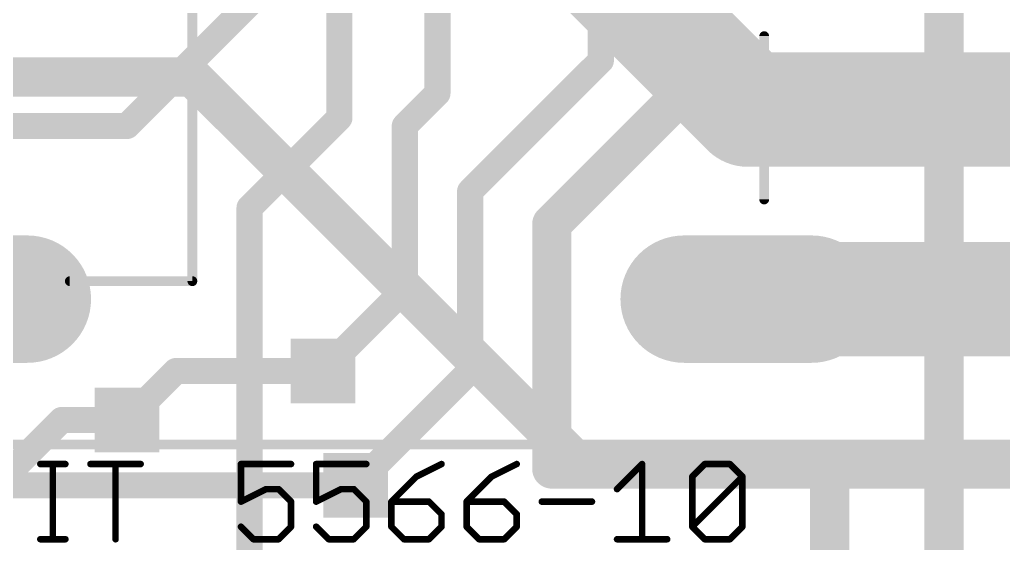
# Model space of a CAD drawing. Extents: x 0 to 107, y 0 to 139.
# Drawn here: x 50.66 to 65.95, y 48.63 to 56.77 of the extents above; entities that cross this region are included whole.
import ezdxf

# ---------------------------------------------------------------- set-up
doc = ezdxf.new("R2010")
doc.units = 0
for name, color, linetype in [('1', 14, 'CONTINUOUS'), ('16', 174, 'CONTINUOUS'), ('17', 94, 'CONTINUOUS'), ('18', 94, 'CONTINUOUS'), ('21', 250, 'CONTINUOUS'), ('27', 250, 'CONTINUOUS')]:
    doc.layers.add(name, color=color, linetype=linetype)

# ---------------------------------------------------------------- blocks, each defined once
blk = doc.blocks.new('LONGP100')
at = {"const_width": 1}
blk.add_lwpolyline([(-0.5, 0), (0.5, 0)], dxfattribs=at)
at = {"const_width": 0.5}
for points in [[(-0.5, 0.25, 1), (-0.5, -0.25)], [(0.5, -0.25, 1), (0.5, 0.25)]]:
    blk.add_lwpolyline(points, format="xyb", dxfattribs=at)
blk = doc.blocks.new('SQUAREV')
blk.add_solid([(-0.5, -0.5), (0.5, -0.5), (-0.5, 0.5), (0.5, 0.5)])

msp = doc.modelspace()

# ---------------------------------------------------------------- linework, layer by layer
at = {"layer": '1'}
for points, const_width in [([(55.626, 55.245), (55.626, 70.104)], 0.4064), ([(57.15, 60.706), (57.15, 55.626)], 0.4064), ([(59.69, 60.198), (59.69, 56.134)], 0.4064), ([(60.96, 58.674), (60.96, 55.626)], 0.6096), ([(65.024, 42.926), (65.024, 57.404)], 0.6096), ([(54.61, 57.404), (52.324, 55.118)], 0.4064), ([(59.69, 56.134), (57.658, 54.102)], 0.4064), ([(57.15, 55.626), (56.642, 55.118)], 0.4064), ([(60.96, 55.626), (58.928, 53.594)], 0.6096), ([(54.229, 53.848), (55.626, 55.245)], 0.4064), ([(52.324, 55.118), (46.228, 55.118)], 0.4064), ([(56.642, 55.118), (56.642, 52.578)], 0.4064), ([(57.658, 54.102), (57.658, 51.308)], 0.4064), ([(54.229, 38.1), (54.229, 53.848)], 0.4064), ([(58.928, 53.594), (58.928, 49.784)], 0.6096), ([(56.642, 52.578), (55.372, 51.308)], 0.4064), ([(57.658, 51.308), (55.88, 49.53)], 0.4064), ([(51.308, 50.546), (48.768, 48.006)], 0.4064), ([(52.324, 50.546), (51.308, 50.546)], 0.4064), ([(58.928, 49.784), (63.246, 49.784)], 0.6096), ([(63.246, 45.466), (63.246, 49.784)], 0.6096)]:
    msp.add_lwpolyline(points, dxfattribs=dict(at, const_width=const_width))
for points, const_width in [([(59.7618, 56.0622, 1), (59.6182, 56.2058)], 0.2032), ([(59.5884, 56.134, 1), (59.7916, 56.134)], 0.2032), ([(57.2218, 55.5542, 1), (57.0782, 55.6978)], 0.2032), ([(61.0678, 55.5182, 1), (60.8522, 55.7338)], 0.3048), ([(57.0484, 55.626, 1), (57.2516, 55.626)], 0.2032), ([(60.8076, 55.626, 1), (61.1124, 55.626)], 0.3048), ([(55.6978, 55.1732, 1), (55.5542, 55.3168)], 0.2032), ([(52.2522, 55.1898, 1), (52.3958, 55.0462)], 0.2032), ([(52.324, 55.0164, 1), (52.324, 55.2196)], 0.2032), ([(55.5244, 55.245, 1), (55.7276, 55.245)], 0.2032), ([(56.7436, 55.118, 1), (56.5404, 55.118)], 0.2032), ([(56.5702, 55.1898, 1), (56.7138, 55.0462)], 0.2032), ([(57.7596, 54.102, 1), (57.5564, 54.102)], 0.2032), ([(57.5862, 54.1738, 1), (57.7298, 54.0302)], 0.2032), ([(54.3306, 53.848, 1), (54.1274, 53.848)], 0.2032), ([(54.1572, 53.9198, 1), (54.3008, 53.7762)], 0.2032), ([(58.8202, 53.7018, 1), (59.0358, 53.4862)], 0.3048), ([(59.0804, 53.594, 1), (58.7756, 53.594)], 0.3048), ([(56.7138, 52.5062, 1), (56.5702, 52.6498)], 0.2032), ([(56.5404, 52.578, 1), (56.7436, 52.578)], 0.2032), ([(55.3002, 51.3798, 1), (55.4438, 51.2362)], 0.2032), ([(57.5564, 51.308, 1), (57.7596, 51.308)], 0.2032), ([(57.7298, 51.2362, 1), (57.5862, 51.3798)], 0.2032), ([(51.308, 50.6476, 1), (51.308, 50.4444)], 0.2032), ([(51.3798, 50.4742, 1), (51.2362, 50.6178)], 0.2032), ([(52.324, 50.4444, 1), (52.324, 50.6476)], 0.2032), ([(58.928, 49.9364, 1), (58.928, 49.6316)], 0.3048), ([(63.3984, 49.784, 1), (63.0936, 49.784)], 0.3048), ([(63.246, 49.6316, 1), (63.246, 49.9364)], 0.3048), ([(58.7756, 49.784, 1), (59.0804, 49.784)], 0.3048), ([(55.8082, 49.6018, 1), (55.9518, 49.4582)], 0.2032)]:
    msp.add_lwpolyline(points, format="xyb", dxfattribs=dict(at, const_width=const_width))
at = {"layer": '16'}
for points, const_width in [([(58.928, 58.42), (61.976, 55.372)], 1.778), ([(43.688, 55.88), (53.34, 55.88)], 0.6096), ([(53.34, 55.88), (59.436, 49.784)], 0.6096), ([(61.976, 55.372), (94.532, 55.372)], 1.778), ([(68.5292, 52.4256), (61.976, 52.4256)], 1.778), ([(53.086, 51.308), (52.324, 50.546)], 0.4064), ([(55.372, 51.308), (53.086, 51.308)], 0.4064), ([(59.436, 49.784), (68.834, 49.784)], 0.6096), ([(48.26, 49.53), (55.88, 49.53)], 0.4064)]:
    msp.add_lwpolyline(points, dxfattribs=dict(at, const_width=const_width))
for points, const_width in [([(53.4478, 55.9878, 1), (53.2322, 55.7722)], 0.3048), ([(53.34, 55.7276, 1), (53.34, 56.0324)], 0.3048), ([(61.976, 55.8165, 1), (61.976, 54.9275)], 0.889), ([(61.6617, 55.0577, 1), (62.2903, 55.6863)], 0.889), ([(61.976, 52.8701, 1), (61.976, 51.9811)], 0.889), ([(53.086, 51.4096, 1), (53.086, 51.2064)], 0.2032), ([(53.1578, 51.2362, 1), (53.0142, 51.3798)], 0.2032), ([(55.372, 51.2064, 1), (55.372, 51.4096)], 0.2032), ([(52.2522, 50.6178, 1), (52.3958, 50.4742)], 0.2032), ([(59.436, 49.9364, 1), (59.436, 49.6316)], 0.3048), ([(59.3282, 49.6762, 1), (59.5438, 49.8918)], 0.3048), ([(55.88, 49.4284, 1), (55.88, 49.6316)], 0.2032)]:
    msp.add_lwpolyline(points, format="xyb", dxfattribs=dict(at, const_width=const_width))
at = {"layer": '21', "const_width": 0.1524}
for points in [[(53.34, 52.705), (53.34, 57.15)], [(62.23, 56.515), (62.23, 53.975)], [(53.34, 52.705), (51.435, 52.705)], [(45.593, 50.165), (66.167, 50.165)]]:
    msp.add_lwpolyline(points, dxfattribs=at)
at = {"layer": '21', "const_width": 0.0762}
for points in [[(62.2681, 56.515, 1), (62.1919, 56.515)], [(62.1919, 53.975, 1), (62.2681, 53.975)], [(51.435, 52.7431, 1), (51.435, 52.6669)], [(53.34, 52.6669, 1), (53.34, 52.7431)], [(53.3019, 52.705, 1), (53.3781, 52.705)]]:
    msp.add_lwpolyline(points, format="xyb", dxfattribs=at)
at = {"layer": '27', "const_width": 0.1016}
for points in [[(50.9766, 49.8612), (51.3664, 49.8612)], [(51.1715, 48.6918), (51.1715, 49.8612)], [(51.7562, 49.8612), (52.5358, 49.8612)], [(52.146, 48.6918), (52.146, 49.8612)], [(54.8746, 49.8612), (54.095, 49.8612)], [(54.095, 49.8612), (54.095, 49.2765)], [(56.044, 49.8612), (55.2644, 49.8612)], [(55.2644, 49.8612), (55.2644, 49.2765)], [(57.2134, 49.8612), (56.8236, 49.6663)], [(58.3828, 49.8612), (57.993, 49.6663)], [(59.942, 49.4714), (60.3318, 49.8612)], [(60.3318, 49.8612), (60.3318, 48.6918)], [(61.1114, 49.6663), (61.3063, 49.8612)], [(61.3063, 49.8612), (61.6961, 49.8612)], [(61.6961, 49.8612), (61.891, 49.6663)], [(56.8236, 49.6663), (56.4338, 49.2765)], [(57.993, 49.6663), (57.6032, 49.2765)], [(61.1114, 48.8867), (61.1114, 49.6663)], [(61.1114, 48.8867), (61.891, 49.6663)], [(61.891, 49.6663), (61.891, 48.8867)], [(54.095, 49.2765), (54.4848, 49.4714)], [(54.4848, 49.4714), (54.6797, 49.4714)], [(54.6797, 49.4714), (54.8746, 49.2765)], [(55.2644, 49.2765), (55.6542, 49.4714)], [(55.6542, 49.4714), (55.8491, 49.4714)], [(55.8491, 49.4714), (56.044, 49.2765)], [(54.8746, 49.2765), (54.8746, 48.8867)], [(56.044, 49.2765), (56.044, 48.8867)], [(56.4338, 49.2765), (56.4338, 48.8867)], [(57.0185, 49.2765), (56.4338, 49.2765)], [(57.2134, 49.0816), (57.0185, 49.2765)], [(57.6032, 49.2765), (57.6032, 48.8867)], [(58.1879, 49.2765), (57.6032, 49.2765)], [(58.3828, 49.0816), (58.1879, 49.2765)], [(58.7726, 49.2765), (59.5522, 49.2765)], [(57.2134, 48.8867), (57.2134, 49.0816)], [(58.3828, 48.8867), (58.3828, 49.0816)], [(54.2899, 48.6918), (54.095, 48.8867)], [(54.8746, 48.8867), (54.6797, 48.6918)], [(55.4593, 48.6918), (55.2644, 48.8867)], [(56.044, 48.8867), (55.8491, 48.6918)], [(56.4338, 48.8867), (56.6287, 48.6918)], [(57.0185, 48.6918), (57.2134, 48.8867)], [(57.6032, 48.8867), (57.7981, 48.6918)], [(58.1879, 48.6918), (58.3828, 48.8867)], [(61.3063, 48.6918), (61.1114, 48.8867)], [(61.891, 48.8867), (61.6961, 48.6918)], [(50.9766, 48.6918), (51.3664, 48.6918)], [(54.6797, 48.6918), (54.2899, 48.6918)], [(55.8491, 48.6918), (55.4593, 48.6918)], [(56.6287, 48.6918), (57.0185, 48.6918)], [(57.7981, 48.6918), (58.1879, 48.6918)], [(59.942, 48.6918), (60.7216, 48.6918)], [(61.6961, 48.6918), (61.3063, 48.6918)]]:
    msp.add_lwpolyline(points, dxfattribs=at)
at = {"layer": '27', "const_width": 0.0508}
for points in [[(50.9766, 49.8866, 1), (50.9766, 49.8358)], [(51.1969, 49.8612, 1), (51.1461, 49.8612)], [(51.3664, 49.8358, 1), (51.3664, 49.8866)], [(51.7562, 49.8866, 1), (51.7562, 49.8358)], [(52.1714, 49.8612, 1), (52.1206, 49.8612)], [(52.5358, 49.8358, 1), (52.5358, 49.8866)], [(54.095, 49.8866, 1), (54.095, 49.8358)], [(54.1204, 49.8612, 1), (54.0696, 49.8612)], [(54.8746, 49.8358, 1), (54.8746, 49.8866)], [(55.2644, 49.8866, 1), (55.2644, 49.8358)], [(55.2898, 49.8612, 1), (55.239, 49.8612)], [(56.044, 49.8358, 1), (56.044, 49.8866)], [(57.2247, 49.8385, 1), (57.202, 49.8839)], [(58.3941, 49.8385, 1), (58.3714, 49.8839)], [(60.3572, 49.8612, 1), (60.3064, 49.8612)], [(60.3497, 49.8432, 1), (60.3138, 49.8792)], [(61.3063, 49.8866, 1), (61.3063, 49.8358)], [(61.3242, 49.8432, 1), (61.2883, 49.8792)], [(61.714, 49.8792, 1), (61.6781, 49.8432)], [(61.6961, 49.8358, 1), (61.6961, 49.8866)], [(56.8122, 49.689, 1), (56.8349, 49.6436)], [(56.8415, 49.6483, 1), (56.8056, 49.6843)], [(57.9816, 49.689, 1), (58.0043, 49.6436)], [(58.0109, 49.6483, 1), (57.975, 49.6843)], [(61.0934, 49.6843, 1), (61.1293, 49.6483)], [(61.1368, 49.6663, 1), (61.086, 49.6663)], [(61.9164, 49.6663, 1), (61.8656, 49.6663)], [(61.9089, 49.6483, 1), (61.873, 49.6843)], [(61.873, 49.6483, 1), (61.9089, 49.6843)], [(54.4848, 49.4968, 1), (54.4848, 49.446)], [(54.4961, 49.4487, 1), (54.4734, 49.4941)], [(54.6976, 49.4894, 1), (54.6617, 49.4534)], [(54.6797, 49.446, 1), (54.6797, 49.4968)], [(55.6542, 49.4968, 1), (55.6542, 49.446)], [(55.6655, 49.4487, 1), (55.6428, 49.4941)], [(55.867, 49.4894, 1), (55.8311, 49.4534)], [(55.8491, 49.446, 1), (55.8491, 49.4968)], [(59.924, 49.4894, 1), (59.9599, 49.4534)], [(54.0836, 49.2992, 1), (54.1063, 49.2538)], [(54.0696, 49.2765, 1), (54.1204, 49.2765)], [(54.9, 49.2765, 1), (54.8492, 49.2765)], [(54.8566, 49.2585, 1), (54.8925, 49.2945)], [(55.253, 49.2992, 1), (55.2757, 49.2538)], [(55.239, 49.2765, 1), (55.2898, 49.2765)], [(56.0694, 49.2765, 1), (56.0186, 49.2765)], [(56.026, 49.2585, 1), (56.0619, 49.2945)], [(56.4158, 49.2945, 1), (56.4517, 49.2585)], [(56.4592, 49.2765, 1), (56.4084, 49.2765)], [(56.4338, 49.3019, 1), (56.4338, 49.2511)], [(57.0364, 49.2945, 1), (57.0005, 49.2585)], [(57.0185, 49.2511, 1), (57.0185, 49.3019)], [(57.5852, 49.2945, 1), (57.6211, 49.2585)], [(57.6286, 49.2765, 1), (57.5778, 49.2765)], [(57.6032, 49.3019, 1), (57.6032, 49.2511)], [(58.2058, 49.2945, 1), (58.1699, 49.2585)], [(58.1879, 49.2511, 1), (58.1879, 49.3019)], [(58.7726, 49.3019, 1), (58.7726, 49.2511)], [(59.5522, 49.2511, 1), (59.5522, 49.3019)], [(57.2388, 49.0816, 1), (57.188, 49.0816)], [(57.1954, 49.0636, 1), (57.2313, 49.0996)], [(58.4082, 49.0816, 1), (58.3574, 49.0816)], [(58.3648, 49.0636, 1), (58.4007, 49.0996)], [(54.1129, 48.9047, 1), (54.077, 48.8687)], [(54.8925, 48.8687, 1), (54.8566, 48.9047)], [(55.2823, 48.9047, 1), (55.2464, 48.8687)], [(56.0619, 48.8687, 1), (56.026, 48.9047)], [(56.4517, 48.9047, 1), (56.4158, 48.8687)], [(57.2313, 48.8687, 1), (57.1954, 48.9047)], [(57.6211, 48.9047, 1), (57.5852, 48.8687)], [(58.4007, 48.8687, 1), (58.3648, 48.9047)], [(61.1293, 48.9047, 1), (61.0934, 48.8687)], [(61.9089, 48.8687, 1), (61.873, 48.9047)], [(54.8492, 48.8867, 1), (54.9, 48.8867)], [(56.0186, 48.8867, 1), (56.0694, 48.8867)], [(56.4084, 48.8867, 1), (56.4592, 48.8867)], [(57.188, 48.8867, 1), (57.2388, 48.8867)], [(57.5778, 48.8867, 1), (57.6286, 48.8867)], [(58.3574, 48.8867, 1), (58.4082, 48.8867)], [(61.0934, 48.9047, 1), (61.1293, 48.8687)], [(61.086, 48.8867, 1), (61.1368, 48.8867)], [(61.8656, 48.8867, 1), (61.9164, 48.8867)], [(50.9766, 48.7172, 1), (50.9766, 48.6664)], [(51.1461, 48.6918, 1), (51.1969, 48.6918)], [(51.3664, 48.6664, 1), (51.3664, 48.7172)], [(52.1206, 48.6918, 1), (52.1714, 48.6918)], [(54.2899, 48.7172, 1), (54.2899, 48.6664)], [(54.2719, 48.6738, 1), (54.3078, 48.7098)], [(54.6617, 48.7098, 1), (54.6976, 48.6738)], [(54.6797, 48.6664, 1), (54.6797, 48.7172)], [(55.4593, 48.7172, 1), (55.4593, 48.6664)], [(55.4413, 48.6738, 1), (55.4772, 48.7098)], [(55.8311, 48.7098, 1), (55.867, 48.6738)], [(55.8491, 48.6664, 1), (55.8491, 48.7172)], [(56.6287, 48.7172, 1), (56.6287, 48.6664)], [(56.6107, 48.6738, 1), (56.6466, 48.7098)], [(57.0005, 48.7098, 1), (57.0364, 48.6738)], [(57.0185, 48.6664, 1), (57.0185, 48.7172)], [(57.7981, 48.7172, 1), (57.7981, 48.6664)], [(57.7801, 48.6738, 1), (57.816, 48.7098)], [(58.1699, 48.7098, 1), (58.2058, 48.6738)], [(58.1879, 48.6664, 1), (58.1879, 48.7172)], [(59.942, 48.7172, 1), (59.942, 48.6664)], [(60.3064, 48.6918, 1), (60.3572, 48.6918)], [(60.7216, 48.6664, 1), (60.7216, 48.7172)], [(61.3063, 48.7172, 1), (61.3063, 48.6664)], [(61.2883, 48.6738, 1), (61.3242, 48.7098)], [(61.6781, 48.7098, 1), (61.714, 48.6738)], [(61.6961, 48.6664, 1), (61.6961, 48.7172)]]:
    msp.add_lwpolyline(points, format="xyb", dxfattribs=at)

# ---------------------------------------------------------------- block references
at = {"layer": '17', "xscale": 1.9812, "yscale": 1.9812}
for p in [(49.784, 52.4256), (49.784, 52.4256), (61.976, 52.4256), (61.976, 52.4256)]:
    msp.add_blockref('LONGP100', p, dxfattribs=at)
at = {"layer": '18', "xscale": 1.0064, "yscale": 1.0064}
for p in [(55.372, 51.308), (55.372, 51.308), (52.324, 50.546), (52.324, 50.546), (55.88, 49.53), (55.88, 49.53)]:
    msp.add_blockref('SQUAREV', p, dxfattribs=at)

doc.saveas('drawing.dxf')
